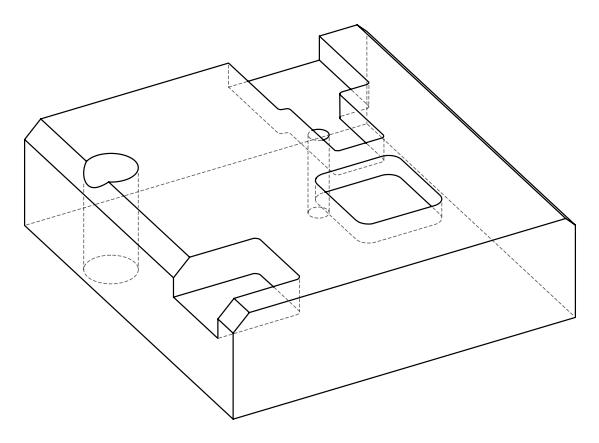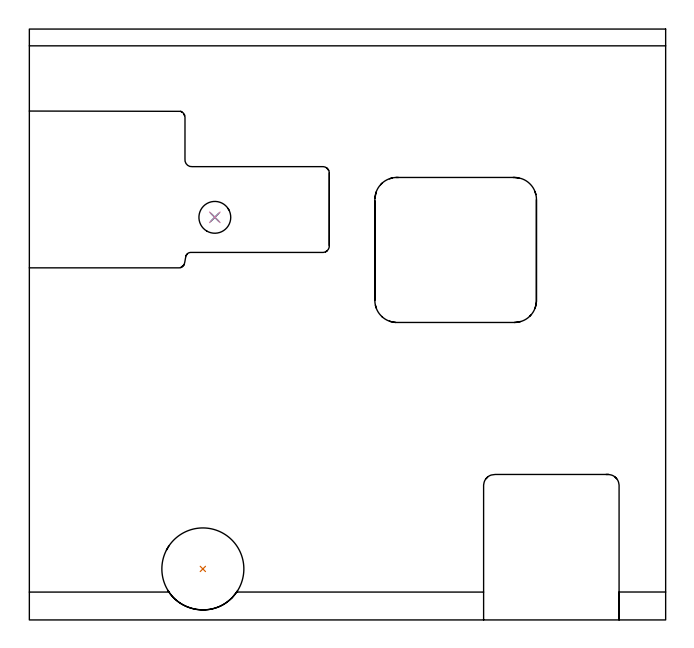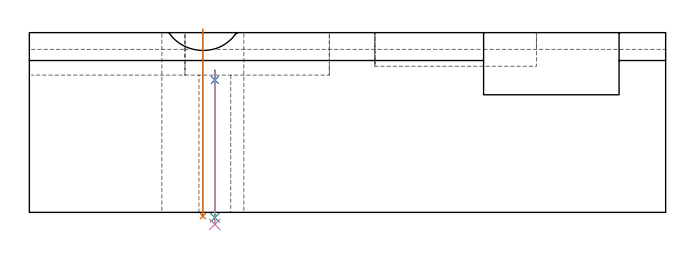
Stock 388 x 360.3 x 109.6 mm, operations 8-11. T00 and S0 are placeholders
(PLAN: 11 operations, 8 tool changes, 197.2 min)
(1 AREA_MILL | FG_CHAMFER_SURFACE | UGT0205_001 | 14.81 min | 41095 mm3)
(2 AREA_MILL_1 | FG_CHAMFER_SURFACE_1 | UGT0205_001 | 1.76 min | 5181 mm3)
(3 AREA_MILL_2 | FG_CHAMFER_SURFACE_2 | UGT0205_001 | 12.64 min | 20188 mm3)
(4 MILL_OPEN_POCKET | POCKET_OPEN | NXT0201_008 | Follow Part, ap 1.5, ae 75% | 149.52 min | 354146 mm3)
(5 MILL_RECTANGULAR_POCKET | POCKET_RECTANGULAR_STRAIGHT | UGT0201_109 | Follow Part, ap 6.35, ae 75% | 3.8 min | 175286 mm3)
(6 MILL_RECTANGULAR_POCKET_1 | POCKET_RECTANGULAR_STRAIGHT_1 | UGT0201_021 | Follow Part, ap 12.5, ae 75% | 2.28 min | 206992 mm3)
(7 MILL_SLOT | SLOT_PARTIAL_RECTANGULAR | NXT0201_011 | Follow Part, ap 3, ae 75% | 11.12 min | 67782 mm3)
(8 INDEXABLE_INSERT_DRILL_THROUGH_HOLE_FROM_SOLID | STEP1HOLE | NXT0302_038 | 0.46 min | 213762 mm3)
(9 SPOT_DRILL | STEP1HOLE_1 | NXT0321_9005460120000 | 0.05 min | 162 mm3)
(10 DRILL_THROUGH_HOLE_INTO_CENTER | STEP1HOLE_1 | NXT0301_065 | 0.36 min | 5675 mm3)
(11 DRILL_TO_ENLARGE_THROUGH_HOLE | STEP1HOLE_1 | UGT0301_261 | 0.38 min | 18868 mm3)
(TOOL UGT0205_001 | Chamfer Mill 20 x 3 x 45 deg. | D20 FL50 Z2)
(TOOL NXT0201_008 | ENDMILL 6mm [2P460-0600-NA 1630] | D6 FL26 Z6)
(TOOL UGT0201_109 | End Mill 25.4 mm | D25.4 FL25 Z2)
(TOOL UGT0201_021 | End Mill 50 mm R6 | D50 R6 FL50 Z4)
(TOOL NXT0201_011 | ENDMILL 12mm [2P460-1200-NA 1630] | D12 FL38 Z6)
(TOOL NXT0302_038 | Index. Insert Drill 50mm [880-D5000L50-04] | D50 PA176 FL200 Z2)
(TOOL NXT0321_9005460120000 | NC Spot Drill, 142deg, 12mm, Carbide, Uncoated | D12 PA142 FL30 Z2)
(TOOL NXT0301_065 | Carbide Drill 9.4mm [860.1-0940-075A1-MM 2214] | D9.4 PA140 FL98 Z2)
(TOOL UGT0301_261 | Twist Drill 19.4 mm | D19.4 PA118 FL140 Z2)
(OP 8 INDEXABLE_INSERT_DRILL_THROUGH_HOLE_FROM_SOLID)
G17 G21 G94 G90
T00 M6
G54
G17 G0 G90 X105.8 Y31.1 S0 M3
G43 Z119.6 H1
G94 G81 G98 Z-2.373 F250. R111.6
G80
M5
M2
(OP 9 SPOT_DRILL)
G17 G21 G94 G90
T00 M6
G54
G17 G0 G90 X113.1 Y245.5 S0 M3
G43 Z119.6 H0
G94 G81 G98 Z80.7 F250. R86.7
G80
M5
M2
(OP 10 DRILL_THROUGH_HOLE_INTO_CENTER)
G17 G21 G94 G90
T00 M6
G54
G17 G0 G90 X113.1 Y245.5 S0 M3
G43 Z119.6 H1
G94 G73 G98 Z-3.211 F250. Q8.691 R85.7
G80
M5
M2
(OP 11 DRILL_TO_ENLARGE_THROUGH_HOLE)
G17 G21 G94 G90
T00 M6
G54
G17 G0 G90 X113.1 Y245.5 S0 M3
G43 Z119.6 H0
G94 G73 G98 Z-7.328 F250. Q18.206 R85.7
G80
M5
M2
